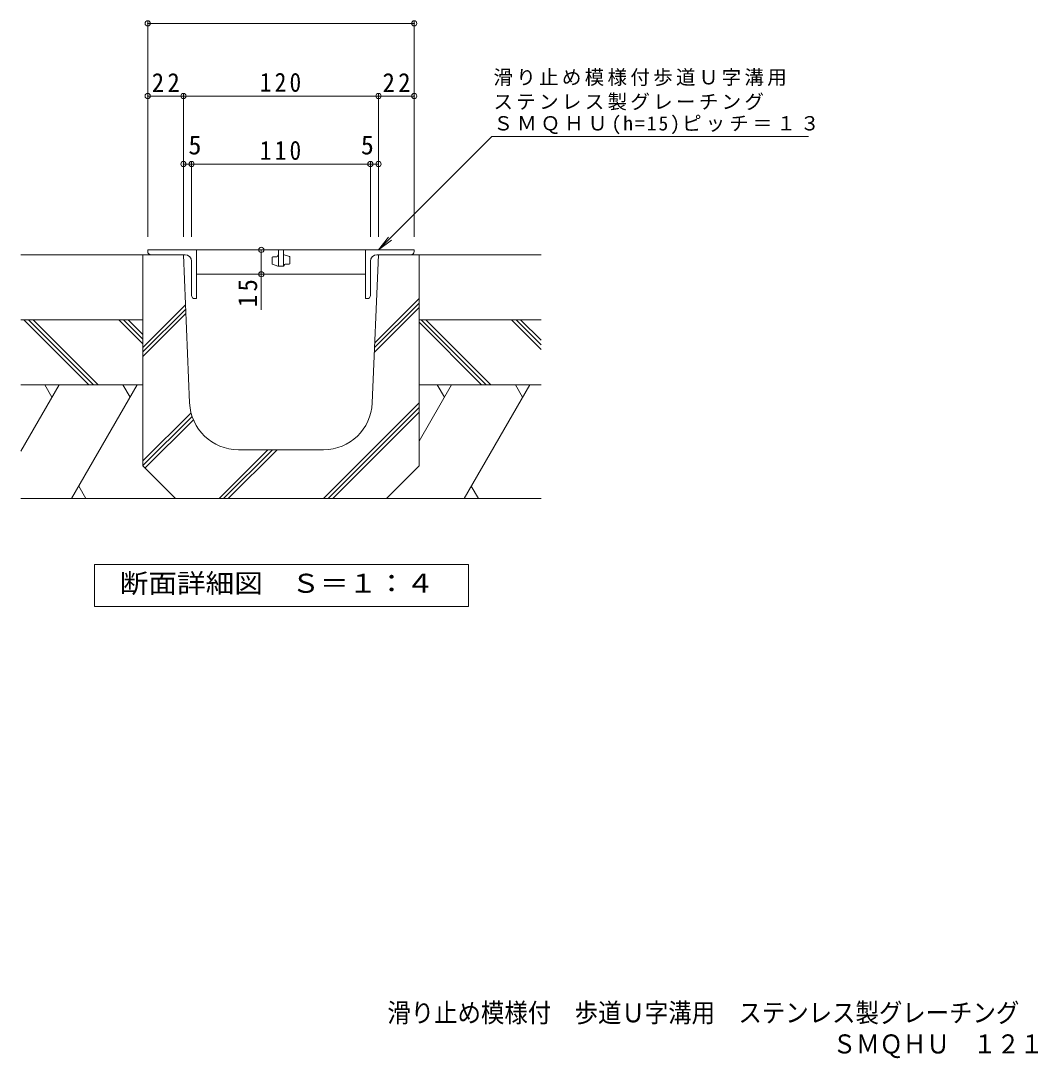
# Model space of a CAD drawing. Units: millimetres on the paper, enlarged 10 times, with parts at other scales. Extents: x -1678 to 1688, y -1375 to 1080.
# Drawn here: x -1413 to 155, y -1375 to 222 of the extents above; entities that cross this region are included whole.
import ezdxf
from ezdxf.enums import TextEntityAlignment as Align

# ---------------------------------------------------------------- set-up
doc = ezdxf.new("R2010")
doc.units = ezdxf.units.MM
doc.header["$LTSCALE"] = 10
doc.header["$PDMODE"] = 32
doc.header["$PDSIZE"] = 8
doc.layers.add('A-0', color=6, linetype='Continuous', lineweight=9)
doc.layers.add('F-5', color=2, linetype='Continuous')
doc.styles.add('ＭＳ ゴシック', font='')
doc.styles.get('ＭＳ ゴシック').set_extended_font_data('MS Gothic')

msp = doc.modelspace()

# ---------------------------------------------------------------- linework, layer by layer
at = {"layer": 'A-0', "color": 7}
for p, q in [((-1218.19, 220.7), (-1218.19, -110.97)), ((-1218.19, 217.7), (-808.19, 217.7)), ((-808.19, 220.7), (-808.19, -110.97)), ((-1163.19, 105.88), (-1218.19, 105.88)), ((-1163.19, 108.88), (-1163.19, -110.97)), ((-863.19, 105.88), (-1163.19, 105.88)), ((-863.19, 108.88), (-863.19, -110.97)), ((-808.19, 105.88), (-863.19, 105.88)), ((-863.19, -130.97), (-688.72, 43.49)), ((-688.72, 43.49), (-201.84, 43.49)), ((-1150.69, 1.19), (-1163.19, 1.19)), ((-1150.69, 4.19), (-1150.69, -110.97)), ((-875.69, 1.19), (-1150.69, 1.19)), ((-875.69, 4.19), (-875.69, -110.97)), ((-863.19, 1.19), (-875.69, 1.19)), ((-863.19, -130.97), (-847.97, -111.14)), ((-863.19, -130.97), (-843.36, -115.76)), ((-1160.87, -130.97), (-1189.89, -130.97)), ((-1043.46, -130.97), (-1043.46, -168.47)), ((-1043.46, -168.47), (-1043.46, -222.98))]:
    msp.add_line(p, q, dxfattribs=at)
at = {"layer": 'A-0', "lineweight": 5}
for p, q in [((-1413.48, -138.47), (-1163.19, -138.47)), ((-1225.69, -138.47), (-1225.69, -463.47)), ((-1153.69, -366.6), (-1163.19, -138.47)), ((-872.7, -366.6), (-863.19, -138.47)), ((-800.69, -138.47), (-863.19, -138.47)), ((-612.91, -138.47), (-863.19, -138.47)), ((-800.69, -138.47), (-800.69, -463.47)), ((-868.83, -273.87), (-800.69, -205.73)), ((-1225.69, -280.97), (-1159.99, -215.27)), ((-1225.69, -288.05), (-1159.71, -222.06)), ((-869.45, -288.62), (-800.69, -219.87)), ((-869.14, -281.25), (-800.69, -212.8)), ((-1413.48, -238.47), (-1225.69, -238.47)), ((-1308.58, -338.47), (-1408.58, -238.47)), ((-1301.51, -338.47), (-1401.51, -238.47)), ((-1294.44, -338.47), (-1394.44, -238.47)), ((-1225.69, -275.42), (-1262.63, -238.47)), ((-1225.69, -268.34), (-1255.56, -238.47)), ((-1225.69, -261.27), (-1248.49, -238.47)), ((-1225.69, -295.12), (-1159.43, -228.85)), ((-612.91, -238.47), (-800.69, -238.47)), ((-697.6, -338.47), (-797.6, -238.47)), ((-690.53, -338.47), (-790.53, -238.47)), ((-612.91, -284.29), (-658.72, -238.47)), ((-612.91, -277.22), (-651.65, -238.47)), ((-612.91, -270.15), (-644.58, -238.47)), ((-704.67, -338.47), (-800.69, -242.45)), ((-1413.48, -338.47), (-1225.69, -338.47)), ((-1354.57, -338.47), (-1413.48, -440.51)), ((-1376.64, -338.47), (-1365.6, -357.59)), ((-1234.38, -338.47), (-1335.42, -513.47)), ((-1256.45, -338.47), (-1245.42, -357.59)), ((-750.66, -338.47), (-800.69, -425.13)), ((-612.91, -338.47), (-800.69, -338.47)), ((-772.73, -338.47), (-761.69, -357.59)), ((-630.47, -338.47), (-731.51, -513.47)), ((-652.54, -338.47), (-641.51, -357.59)), ((-947.71, -513.47), (-800.69, -366.46)), ((-1225.69, -455.85), (-1151.51, -381.67)), ((-940.64, -513.47), (-800.69, -373.53)), ((-933.56, -513.47), (-800.69, -380.6)), ((-1225.69, -462.92), (-1149.92, -387.15)), ((-1222.43, -466.73), (-1147.99, -392.29)), ((-1108.44, -513.47), (-1033.44, -438.47)), ((-1101.37, -513.47), (-1026.37, -438.47)), ((-1094.3, -513.47), (-1019.3, -438.47)), ((-947.63, -438.47), (-1078.75, -438.47)), ((-1175.69, -513.47), (-1225.69, -463.47)), ((-850.69, -513.47), (-800.69, -463.47)), ((-1313.35, -513.47), (-1324.38, -494.36)), ((-709.44, -513.47), (-720.47, -494.36)), ((-612.91, -513.47), (-1413.48, -513.47)), ((-838.19, -513.47), (-612.91, -513.47))]:
    msp.add_line(p, q, dxfattribs=at)
at = {"layer": 'A-0', "color": 3}
for p, q in [((-1143.19, -130.97), (-1218.19, -130.97)), ((-1218.19, -133.47), (-1218.19, -130.97)), ((-1213.19, -138.47), (-1160.69, -138.47)), ((-883.19, -130.97), (-1158.19, -130.97)), ((-1143.19, -130.97), (-1143.19, -205.97)), ((-1026.94, -151.97), (-1026.94, -142.85)), ((-1025.69, -141.6), (-1019.44, -141.6)), ((-1018.19, -140.35), (-1018.19, -139.73)), ((-1016.94, -130.97), (-1016.94, -155.97)), ((-1009.44, -130.97), (-1016.94, -130.97)), ((-1009.44, -130.97), (-1009.44, -155.97)), ((-1008.19, -138.47), (-1009.44, -138.47)), ((-1000.27, -141.3), (-1008.19, -138.47)), ((-999.44, -142.48), (-999.44, -151.6)), ((-883.19, -130.97), (-883.19, -205.97)), ((-883.19, -130.97), (-808.19, -130.97)), ((-813.19, -138.47), (-865.69, -138.47)), ((-808.19, -133.47), (-808.19, -130.97)), ((-1150.69, -200.97), (-1150.69, -148.47)), ((-1026.11, -153.15), (-1018.19, -155.97)), ((-1009.44, -155.97), (-1018.19, -155.97)), ((-1008.19, -154.73), (-1008.19, -154.1)), ((-1006.94, -152.85), (-1000.69, -152.85)), ((-875.69, -200.97), (-875.69, -148.47)), ((-1143.19, -168.47), (-883.19, -168.47)), ((-1145.69, -205.97), (-1143.19, -205.97)), ((-880.69, -205.97), (-883.19, -205.97))]:
    msp.add_line(p, q, dxfattribs=at)
at = {"layer": 'A-0', "color": 7}
msp.add_lwpolyline([(-1299.95, -680.01), (-1299.95, -615.01), (-724.95, -615.01), (-724.95, -680.01)], close=True, dxfattribs=at)
at = {"layer": 'A-0', "color": 3}
for centre, radius, start, end in [((-1213.19, -133.47), 5, 180, 270), ((-1160.69, -148.47), 10, 0, 90), ((-1025.69, -142.85), 1.25, 90, 180), ((-1019.44, -140.35), 1.25, 270, 0), ((-1016.94, -139.73), 1.25, 90, 180), ((-1000.69, -142.48), 1.25, 0, 70.34616), ((-865.69, -148.47), 10, 90, 180), ((-813.19, -133.47), 5, 270, 0), ((-1025.69, -151.97), 1.25, 180, 250.34616), ((-1009.44, -154.73), 1.25, 270, 0), ((-1006.94, -154.1), 1.25, 90, 180), ((-1000.69, -151.6), 1.25, 270, 0), ((-1145.69, -200.97), 5, 180, 270), ((-880.69, -200.97), 5, 270, 0)]:
    msp.add_arc(centre, radius, start, end, dxfattribs=at)
at = {"layer": 'A-0', "lineweight": 5}
for centre, start, end in [((-1078.75, -363.47), 182.38606, 270), ((-947.63, -363.47), 270, 357.61394)]:
    msp.add_arc(centre, 75, start, end, dxfattribs=at)
at = {"layer": 'A-0', "color": 7}
for p in [(-1218.19, 217.7), (-808.19, 217.7), (-1218.19, 105.88), (-1163.19, 105.88), (-863.19, 105.88), (-808.19, 105.88), (-1163.19, 1.19), (-1150.69, 1.19), (-875.69, 1.19), (-863.19, 1.19), (-1043.46, -130.97), (-1043.46, -168.47)]:
    msp.add_point(p, dxfattribs=at)

# ---------------------------------------------------------------- texts
at = {"layer": 'A-0', "color": 2, "style": 'ＭＳ ゴシック'}
for p in [(-1155.54, 7.19), (-890.32, 7.19)]:
    msp.add_text('5', height=29.33, dxfattribs=at).set_placement(p, align=Align.BOTTOM_LEFT)
at = {"layer": 'A-0', "color": 2, "style": 'ＭＳ ゴシック', "width": 1.1}
msp.add_text('断面詳細図\u3000Ｓ＝１：４', height=29.33, dxfattribs=at).set_placement((-1261.18, -667.51), align=Align.BOTTOM_LEFT)
at = {"layer": 'A-0', "color": 7, "char_height": 21.99, "attachment_point": 7, "style": 'ＭＳ ゴシック'}
for s, insert in [('\\T1.17;滑り止め模様付歩道Ｕ字溝用', (-686.32, 121.12)), ('\\T1.17;ステンレス製グレーチング', (-686.32, 83.65)), ('\\T1.21;ＳＭＱＨＵ(h=15)ピッチ＝１３', (-686.32, 47.01))]:
    msp.add_mtext(s, dxfattribs=dict(at, insert=insert))
at = {"layer": 'A-0', "color": 2, "char_height": 29.33, "attachment_point": 7, "style": 'ＭＳ ゴシック'}
for s, insert in [('\\T1.27;\\W0.95;22', (-1211.94, 111.88)), ('\\T1.27;\\W0.9;120', (-1045.69, 111.88)), ('\\T1.27;\\W0.95;22', (-856.94, 111.88)), ('\\T1.27;\\W0.9;110', (-1045.69, 7.19))]:
    msp.add_mtext(s, dxfattribs=dict(at, insert=insert))
at = {"layer": 'A-0', "color": 2, "insert": (-1049.46, -219.08), "char_height": 29.33, "attachment_point": 7, "rotation": 90, "style": 'ＭＳ ゴシック'}
msp.add_mtext('\\T1.27;\\W0.95;15', dxfattribs=at)
at = {"layer": 'F-5', "style": 'ＭＳ ゴシック', "width": 0.9}
for s, p in [('滑り止め模様付\u3000歩道Ｕ字溝用\u3000ステンレス製グレーチング', (-849.55, -1328.51)), ('ＳＭＱＨＵ\u3000１２１５\u3000Ｐ＝１３', (-164.51, -1376.51))]:
    msp.add_text(s, height=29.33, dxfattribs=at).set_placement(p, align=Align.BOTTOM_LEFT)

doc.saveas('drawing.dxf')
